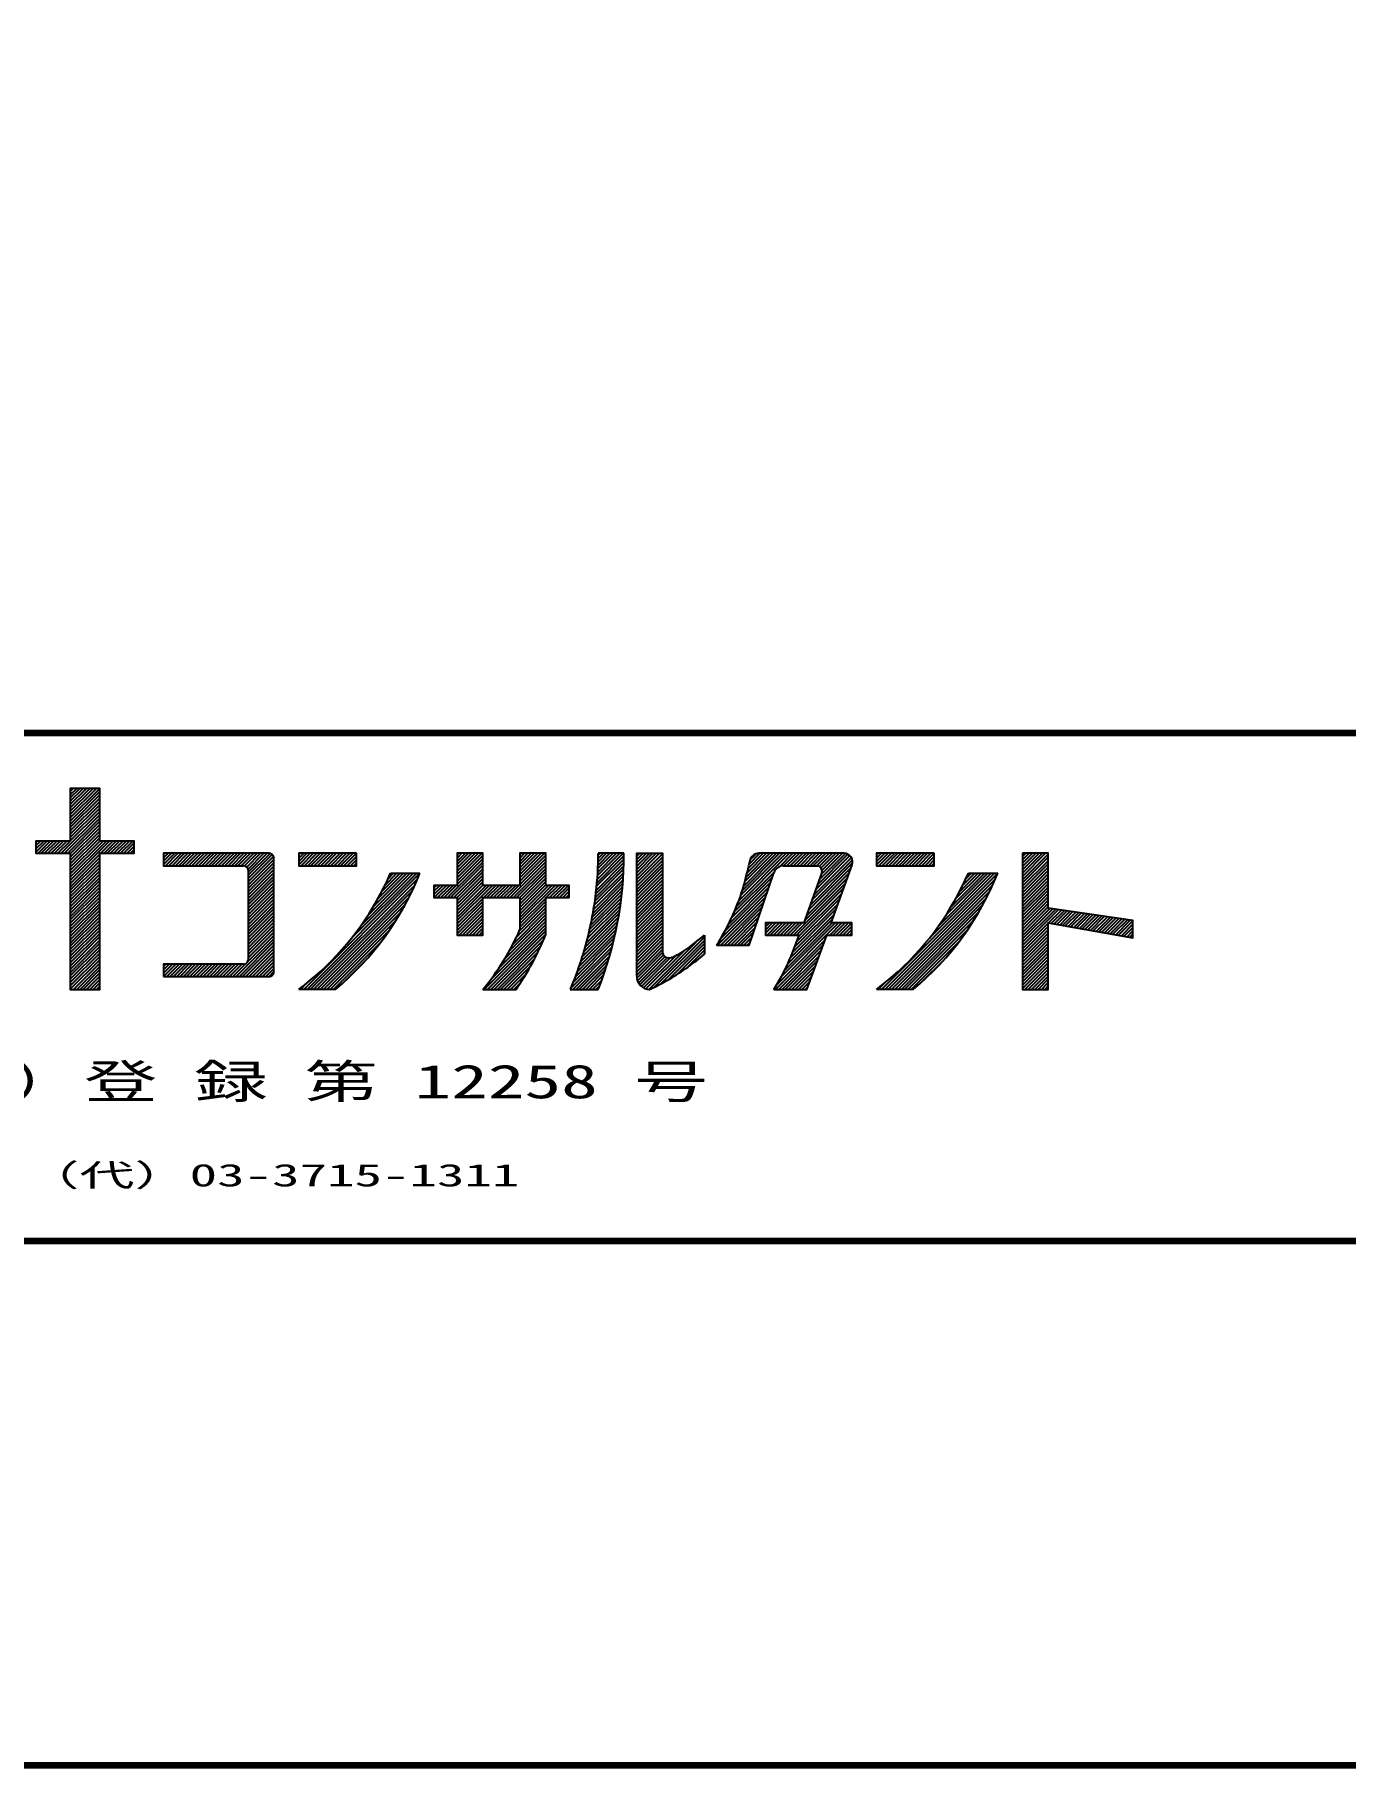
# Model space of a CAD drawing. Header units: millimetres. Extents: x 8300 to 125598, y -10383 to 40000.
# Drawn here: x 113522 to 115209, y -1549 to 679 of the extents above; entities that cross this region are included whole.
import ezdxf
from ezdxf.enums import TextEntityAlignment as Align

# ---------------------------------------------------------------- set-up
doc = ezdxf.new("R2010")
doc.units = ezdxf.units.MM
doc.header["$LTSCALE"] = 300
doc.layers.add('K他0_その他－１', color=7, linetype='CONTINUOUS')
doc.styles.add('MS Gothic2', font='msgothic.ttc', dxfattribs={"width": 0.8})

# ---------------------------------------------------------------- blocks, each defined once
blk = doc.blocks.new('ZGroup317', base_point=(112982.4, 7361.5))
at = {"layer": 'K他0_その他－１', "color": 150, "linetype": 'Continuous', "lineweight": -3}
for p, q in [((101087.2, -219.6), (125147.5, -219.6)), ((113568.2, -329.2), (113606.1, -291.3)), ((113568.2, -324.9), (113601.8, -291.3)), ((113568.2, -320.7), (113597.6, -291.3)), ((113568.2, -316.5), (113593.4, -291.3)), ((113568.2, -312.2), (113589.1, -291.3)), ((113568.2, -308), (113584.9, -291.3)), ((113568.2, -303.7), (113580.6, -291.3)), ((113568.2, -299.5), (113576.4, -291.3)), ((113568.2, -295.2), (113572.1, -291.3)), ((113568.2, -333.4), (113606.1, -295.5)), ((113568.2, -337.7), (113606.1, -299.8)), ((113568.2, -341.9), (113606.1, -304)), ((113568.2, -346.1), (113606.1, -308.3)), ((113556.4, -374.9), (113606.1, -325.2)), ((113560.6, -374.9), (113606.1, -329.5)), ((113564.9, -374.9), (113606.1, -333.7)), ((113568.2, -350.4), (113606.1, -312.5)), ((113568.2, -354.6), (113606.1, -316.8)), ((113568.2, -358.9), (113606.1, -321)), ((113568.2, -375.8), (113606.1, -338)), ((113568.2, -380.1), (113606.1, -342.2)), ((113568.2, -384.3), (113606.1, -346.5)), ((113568.2, -388.6), (113606.1, -350.7)), ((113568.2, -392.8), (113606.1, -354.9)), ((113524, -373.4), (113538.2, -359.2)), ((113524, -369.2), (113534, -359.2)), ((113524, -364.9), (113529.7, -359.2)), ((113524, -360.7), (113525.5, -359.2)), ((113526.7, -374.9), (113542.4, -359.2)), ((113530.9, -374.9), (113546.7, -359.2)), ((113535.2, -374.9), (113550.9, -359.2)), ((113539.4, -374.9), (113555.2, -359.2)), ((113543.7, -374.9), (113559.4, -359.2)), ((113547.9, -374.9), (113563.7, -359.2)), ((113552.2, -374.9), (113567.9, -359.2)), ((113568.2, -397.1), (113606.1, -359.2)), ((113568.2, -401.3), (113610.3, -359.2)), ((113568.2, -405.5), (113614.6, -359.2)), ((113568.2, -409.8), (113618.8, -359.2)), ((113568.2, -414), (113606.1, -376.2)), ((113607.3, -374.9), (113623.1, -359.2)), ((113611.6, -374.9), (113627.3, -359.2)), ((113615.8, -374.9), (113631.5, -359.2)), ((113620, -374.9), (113635.8, -359.2)), ((113624.3, -374.9), (113640, -359.2)), ((113628.5, -374.9), (113644.3, -359.2)), ((113632.8, -374.9), (113648.5, -359.2)), ((113637, -374.9), (113650.3, -361.6)), ((113641.3, -374.9), (113650.3, -365.8)), ((113645.5, -374.9), (113650.3, -370.1)), ((113649.7, -374.9), (113650.3, -374.3)), ((113688.2, -389.3), (113702.6, -374.9)), ((113688.2, -385.1), (113698.3, -374.9)), ((113688.2, -380.8), (113694.1, -374.9)), ((113688.2, -376.6), (113689.9, -374.9)), ((113690.7, -391.1), (113706.8, -374.9)), ((113695, -391.1), (113711.1, -374.9)), ((113699.2, -391.1), (113715.3, -374.9)), ((113703.4, -391.1), (113719.6, -374.9)), ((113707.7, -391.1), (113723.8, -374.9)), ((113711.9, -391.1), (113728, -374.9)), ((113716.2, -391.1), (113732.3, -374.9)), ((113720.4, -391.1), (113736.5, -374.9)), ((113724.6, -391.1), (113740.8, -374.9)), ((113728.9, -391.1), (113745, -374.9)), ((113733.1, -391.1), (113749.3, -374.9)), ((113737.4, -391.1), (113753.5, -374.9)), ((113741.6, -391.1), (113757.7, -374.9)), ((113745.9, -391.1), (113762, -374.9)), ((113750.1, -391.1), (113766.2, -374.9)), ((113754.3, -391.1), (113770.5, -374.9)), ((113758.6, -391.1), (113774.7, -374.9)), ((113762.8, -391.1), (113779, -374.9)), ((113767.1, -391.1), (113783.2, -374.9)), ((113771.3, -391.1), (113787.4, -374.9)), ((113775.6, -391.1), (113791.7, -374.9)), ((113779.8, -391.1), (113795.9, -374.9)), ((113784, -391.1), (113800.2, -374.9)), ((113788.3, -391.1), (113804.4, -374.9)), ((113792.4, -391.2), (113808.7, -374.9)), ((113795.2, -392.6), (113812.9, -374.9)), ((113796.9, -395.2), (113817.1, -374.9)), ((113797.3, -399), (113821.4, -374.9)), ((113797.3, -403.2), (113825.5, -375.1)), ((113797.3, -407.5), (113828.2, -376.6)), ((113862.2, -389.8), (113877.1, -374.9)), ((113862.2, -385.5), (113872.8, -374.9)), ((113862.2, -381.3), (113868.6, -374.9)), ((113862.2, -377.1), (113864.3, -374.9)), ((113865.2, -391.1), (113881.3, -374.9)), ((113869.4, -391.1), (113885.6, -374.9)), ((113873.7, -391.1), (113889.8, -374.9)), ((113877.9, -391.1), (113894, -374.9)), ((113882.2, -391.1), (113898.3, -374.9)), ((113886.4, -391.1), (113902.5, -374.9)), ((113890.7, -391.1), (113906.8, -374.9)), ((113894.9, -391.1), (113911, -374.9)), ((113899.1, -391.1), (113915.3, -374.9)), ((113903.4, -391.1), (113919.5, -374.9)), ((113907.6, -391.1), (113923.7, -374.9)), ((113911.9, -391.1), (113928, -374.9)), ((113916.1, -391.1), (113932.2, -374.9)), ((113920.3, -391.1), (113936.5, -374.9)), ((114066.2, -406.5), (114097.8, -374.9)), ((114066.2, -402.2), (114093.5, -374.9)), ((114066.2, -398), (114089.3, -374.9)), ((114066.2, -393.7), (114085, -374.9)), ((114066.2, -389.5), (114080.8, -374.9)), ((114066.2, -385.3), (114076.6, -374.9)), ((114066.2, -381), (114072.3, -374.9)), ((114066.2, -376.8), (114068.1, -374.9)), ((114066.2, -410.7), (114099.2, -377.7)), ((114146.8, -406.5), (114178.4, -374.9)), ((114146.8, -402.2), (114174.1, -374.9)), ((114146.8, -398), (114169.9, -374.9)), ((114146.8, -393.7), (114165.7, -374.9)), ((114146.8, -389.5), (114161.4, -374.9)), ((114146.8, -385.3), (114157.2, -374.9)), ((114146.8, -381), (114152.9, -374.9)), ((114146.8, -376.8), (114148.7, -374.9)), ((114146.8, -410.7), (114180.2, -377.3)), ((114246.1, -412.8), (114280.7, -378.1)), ((114246.5, -408.1), (114279.7, -374.9)), ((114246.8, -403.6), (114275.4, -374.9)), ((114247.1, -399.1), (114271.2, -374.9)), ((114247.3, -394.6), (114266.9, -374.9)), ((114247.5, -390.2), (114262.7, -374.9)), ((114247.6, -385.8), (114258.4, -374.9)), ((114247.7, -377.2), (114250, -374.9)), ((114247.7, -381.5), (114254.2, -374.9)), ((114280.7, -374.9), (114247.7, -374.9)), ((114297.2, -378.8), (114301.1, -374.9)), ((114297.2, -383.1), (114305.4, -374.9)), ((114297.2, -387.3), (114309.6, -374.9)), ((114297.2, -391.6), (114313.9, -374.9)), ((114297.2, -395.8), (114318.1, -374.9)), ((114297.2, -400), (114322.3, -374.9)), ((114297.2, -404.3), (114326.6, -374.9)), ((114297.2, -408.5), (114330.2, -375.5)), ((114425.8, -443), (114493.9, -374.9)), ((114428.5, -436.1), (114489.6, -374.9)), ((114430.9, -429.4), (114485.4, -374.9)), ((114433.1, -423), (114481.1, -374.9)), ((114434.9, -417), (114476.9, -374.9)), ((114436.4, -411.2), (114472.7, -374.9)), ((114437.9, -405.5), (114468.4, -374.9)), ((114439.2, -399.9), (114464.2, -374.9)), ((114440.5, -394.4), (114459.9, -374.9)), ((114441.7, -388.9), (114455.7, -374.9)), ((114443, -383.4), (114450.9, -375.5)), ((114563.8, -374.9), (114454.3, -374.9)), ((114480.8, -392.3), (114498.1, -374.9)), ((114486.2, -391.1), (114502.4, -374.9)), ((114490.5, -391.1), (114506.6, -374.9)), ((114494.7, -391.1), (114510.8, -374.9)), ((114499, -391.1), (114515.1, -374.9)), ((114503.2, -391.1), (114519.3, -374.9)), ((114507.4, -391.1), (114523.6, -374.9)), ((114511.7, -391.1), (114527.8, -374.9)), ((114515.9, -391.1), (114532.1, -374.9)), ((114520.2, -391.1), (114536.3, -374.9)), ((114524.4, -391.1), (114540.5, -374.9)), ((114527.3, -422.1), (114571.5, -377.9)), ((114528.7, -391.1), (114544.8, -374.9)), ((114529.7, -415.5), (114569, -376.2)), ((114532, -408.9), (114565.8, -375.1)), ((114532.1, -391.9), (114549, -374.9)), ((114534.3, -393.9), (114553.3, -374.9)), ((114534.4, -402.3), (114561.8, -374.9)), ((114535.6, -396.9), (114557.5, -374.9)), ((114605.8, -389.8), (114620.7, -374.9)), ((114605.8, -385.5), (114616.5, -374.9)), ((114605.8, -381.3), (114612.2, -374.9)), ((114605.8, -377.1), (114608, -374.9)), ((114608.8, -391.1), (114624.9, -374.9)), ((114613.1, -391.1), (114629.2, -374.9)), ((114617.3, -391.1), (114633.4, -374.9)), ((114621.5, -391.1), (114637.7, -374.9)), ((114625.8, -391.1), (114641.9, -374.9)), ((114630, -391.1), (114646.2, -374.9)), ((114634.3, -391.1), (114650.4, -374.9)), ((114638.5, -391.1), (114654.6, -374.9)), ((114642.8, -391.1), (114658.9, -374.9)), ((114647, -391.1), (114663.1, -374.9)), ((114651.2, -391.1), (114667.4, -374.9)), ((114655.5, -391.1), (114671.6, -374.9)), ((114659.7, -391.1), (114675.8, -374.9)), ((114664, -391.1), (114680.1, -374.9)), ((114793.7, -379.2), (114798, -374.9)), ((114793.7, -383.4), (114802.2, -374.9)), ((114793.7, -387.7), (114806.5, -374.9)), ((114793.7, -391.9), (114810.7, -374.9)), ((114793.7, -396.1), (114814.9, -374.9)), ((114793.7, -400.4), (114819.2, -374.9)), ((114793.7, -404.6), (114823.4, -374.9)), ((114793.7, -408.9), (114826.7, -375.9)), ((113568.2, -418.3), (113606.1, -380.4)), ((113568.2, -422.5), (113606.1, -384.6)), ((113568.2, -426.8), (113606.1, -388.9)), ((113568.2, -431), (113606.1, -393.1)), ((113568.2, -435.2), (113606.1, -397.4)), ((113797.3, -411.7), (113829.9, -379.1)), ((113797.3, -416), (113830.3, -383)), ((113797.3, -420.2), (113830.3, -387.2)), ((113797.3, -424.4), (113830.3, -391.4)), ((113797.3, -428.7), (113830.3, -395.7)), ((113797.3, -397.1), (113797.3, -511.4)), ((113797.3, -432.9), (113830.3, -399.9)), ((113830.3, -527.2), (113830.3, -381.3)), ((113868.7, -550.1), (114018.2, -400.5)), ((113924.6, -391.1), (113936.5, -379.2)), ((113928.8, -391.1), (113936.5, -383.4)), ((113929, -485.5), (114014, -400.4)), ((113933.1, -391.1), (113936.5, -387.7)), ((113942.1, -468.1), (114009.8, -400.4)), ((113951.1, -454.9), (114005.6, -400.4)), ((113958.1, -443.6), (114001.3, -400.4)), ((113963.9, -433.6), (113997.1, -400.4)), ((113968.9, -424.3), (113992.8, -400.4)), ((113973.3, -415.8), (113988.6, -400.4)), ((113977.1, -407.7), (113984.3, -400.4)), ((113980.3, -400.4), (114018.2, -400.4)), ((114053.5, -431.9), (114099.2, -386.2)), ((114057.7, -431.9), (114099.2, -390.4)), ((114062, -431.9), (114099.2, -394.7)), ((114066.2, -415), (114099.2, -382)), ((114066.2, -431.9), (114099.2, -398.9)), ((114134.1, -431.9), (114180.2, -385.8)), ((114138.4, -431.9), (114180.2, -390.1)), ((114142.6, -431.9), (114180.2, -394.3)), ((114146.8, -415), (114180.2, -381.6)), ((114146.8, -431.9), (114180.2, -398.5)), ((114243.3, -436.7), (114280.1, -399.9)), ((114244, -431.8), (114280.3, -395.5)), ((114244.6, -426.9), (114280.5, -391.1)), ((114245.2, -422.2), (114280.6, -386.7)), ((114245.6, -417.4), (114280.7, -382.4)), ((114297.2, -412.8), (114330.2, -379.8)), ((114297.2, -417), (114330.2, -384)), ((114297.2, -421.3), (114330.2, -388.3)), ((114297.2, -425.5), (114330.2, -392.5)), ((114297.2, -429.7), (114330.2, -396.7)), ((114422.7, -450.3), (114474.4, -398.7)), ((114442.7, -384.3), (114441.2, -391.1)), ((114486.2, -391.1), (114529.3, -391.1)), ((114515.5, -455.2), (114570.7, -399.9)), ((114517.8, -448.6), (114573.1, -393.2)), ((114520.2, -441.9), (114575, -387.2)), ((114522.6, -435.3), (114574.7, -383.2)), ((114524.9, -428.7), (114573.4, -380.3)), ((114612.3, -550.1), (114761.8, -400.6)), ((114668.2, -391.1), (114680.1, -379.2)), ((114672.5, -391.1), (114680.1, -383.4)), ((114672.6, -485.5), (114757.7, -400.4)), ((114676.7, -391.1), (114680.1, -387.7)), ((114685.8, -468.1), (114753.4, -400.4)), ((114694.7, -454.9), (114749.2, -400.4)), ((114701.8, -443.6), (114745, -400.4)), ((114707.6, -433.6), (114740.7, -400.4)), ((114712.6, -424.3), (114736.5, -400.4)), ((114716.9, -415.8), (114732.2, -400.4)), ((114720.7, -407.7), (114728, -400.4)), ((114724, -400.4), (114761.8, -400.4)), ((114793.7, -413.1), (114826.7, -380.1)), ((114793.7, -417.4), (114826.7, -384.4)), ((114793.7, -421.6), (114826.7, -388.6)), ((114793.7, -425.8), (114826.7, -392.8)), ((114793.7, -430.1), (114826.7, -397.1)), ((113568.2, -439.5), (113606.1, -401.6)), ((113568.2, -443.7), (113606.1, -405.9)), ((113568.2, -448), (113606.1, -410.1)), ((113568.2, -452.2), (113606.1, -414.3)), ((113568.2, -456.5), (113606.1, -418.6)), ((113568.2, -460.7), (113606.1, -422.8)), ((113797.3, -437.2), (113830.3, -404.2)), ((113797.3, -441.4), (113830.3, -408.4)), ((113797.3, -445.7), (113830.3, -412.7)), ((113797.3, -449.9), (113830.3, -416.9)), ((113797.3, -454.1), (113830.3, -421.1)), ((113872.9, -550.1), (114015.2, -407.7)), ((113877.1, -550.1), (114011.9, -415.3)), ((113881.4, -550.1), (114008.3, -423.2)), ((114036.2, -428), (114048, -416.2)), ((114036.2, -423.7), (114043.8, -416.2)), ((114036.2, -419.5), (114039.5, -416.2)), ((114036.5, -431.9), (114052.3, -416.2)), ((114040.8, -431.9), (114056.5, -416.2)), ((114045, -431.9), (114060.8, -416.2)), ((114049.3, -431.9), (114065, -416.2)), ((114066.2, -436.2), (114099.2, -403.2)), ((114066.2, -440.4), (114099.2, -407.4)), ((114066.2, -444.7), (114099.2, -411.7)), ((114066.2, -448.9), (114099.2, -415.9)), ((114066.2, -461.6), (114111.7, -416.2)), ((114066.2, -457.4), (114107.4, -416.2)), ((114066.2, -453.1), (114103.2, -416.2)), ((114100.2, -431.9), (114115.9, -416.2)), ((114104.4, -431.9), (114120.2, -416.2)), ((114108.7, -431.9), (114124.4, -416.2)), ((114112.9, -431.9), (114128.6, -416.2)), ((114117.1, -431.9), (114132.9, -416.2)), ((114121.4, -431.9), (114137.1, -416.2)), ((114125.6, -431.9), (114141.4, -416.2)), ((114129.9, -431.9), (114145.6, -416.2)), ((114146.8, -436.2), (114180.2, -402.8)), ((114146.8, -440.4), (114180.2, -407)), ((114146.8, -444.7), (114180.2, -411.3)), ((114146.8, -448.9), (114180.2, -415.5)), ((114146.8, -453.1), (114183.8, -416.2)), ((114146.8, -457.4), (114188, -416.2)), ((114146.8, -461.6), (114192.3, -416.2)), ((114180.8, -431.9), (114196.5, -416.2)), ((114185, -431.9), (114200.8, -416.2)), ((114189.3, -431.9), (114205, -416.2)), ((114193.5, -431.9), (114209.3, -416.2)), ((114197.7, -431.9), (114210.2, -419.5)), ((114238.9, -462.3), (114278.4, -422.8)), ((114240, -457), (114278.8, -418.2)), ((114240.9, -451.8), (114279.2, -413.5)), ((114241.8, -446.7), (114279.6, -408.9)), ((114242.6, -441.7), (114279.9, -404.4)), ((114297.2, -434), (114330.2, -401)), ((114297.2, -438.2), (114330.2, -405.2)), ((114297.2, -442.5), (114330.2, -409.5)), ((114297.2, -446.7), (114330.2, -413.7)), ((114297.2, -451), (114330.2, -418)), ((114297.2, -455.2), (114330.2, -422.2)), ((114410.5, -475.3), (114467.7, -418.1)), ((114415.2, -466.4), (114469.9, -411.7)), ((114419.2, -458.1), (114472.1, -405.2)), ((114498.8, -480.3), (114565.9, -413.2)), ((114503, -480.3), (114563.5, -419.8)), ((114513.1, -461.8), (114568.3, -406.5)), ((114616.5, -550.1), (114758.8, -407.8)), ((114620.8, -550.1), (114755.5, -415.3)), ((114625, -550.1), (114751.9, -423.2)), ((114793.7, -434.3), (114826.7, -401.3)), ((114793.7, -438.6), (114826.7, -405.6)), ((114793.7, -442.8), (114826.7, -409.8)), ((114793.7, -447.1), (114826.7, -414.1)), ((114793.7, -451.3), (114826.7, -418.3)), ((114793.7, -455.5), (114826.7, -422.5)), ((113568.2, -464.9), (113606.1, -427.1)), ((113568.2, -469.2), (113606.1, -431.3)), ((113568.2, -473.4), (113606.1, -435.6)), ((113568.2, -477.7), (113606.1, -439.8)), ((113568.2, -481.9), (113606.1, -444)), ((113797.3, -458.4), (113830.3, -425.4)), ((113797.3, -462.6), (113830.3, -429.6)), ((113797.3, -466.9), (113830.3, -433.9)), ((113797.3, -471.1), (113830.3, -438.1)), ((113797.3, -475.4), (113830.3, -442.4)), ((113885.6, -550.1), (114004.2, -431.5)), ((113889.9, -550.1), (113999.5, -440.5)), ((114066.2, -465.9), (114099.2, -432.9)), ((114066.2, -470.1), (114099.2, -437.1)), ((114066.2, -474.4), (114099.2, -441.4)), ((114142.2, -483.2), (114180.2, -445.2)), ((114145.9, -475.3), (114180.2, -441)), ((114146.8, -431.9), (114146.8, -473.2)), ((114146.8, -465.9), (114180.2, -432.5)), ((114146.8, -470.1), (114180.2, -436.7)), ((114202, -431.9), (114210.2, -423.7)), ((114206.2, -431.9), (114210.2, -427.9)), ((114234, -484.3), (114276.1, -442.1)), ((114235.3, -478.6), (114276.8, -437.2)), ((114236.6, -473.1), (114277.4, -432.4)), ((114237.8, -467.7), (114277.9, -427.6)), ((114297.2, -459.4), (114330.2, -426.4)), ((114297.2, -463.7), (114330.2, -430.7)), ((114297.2, -467.9), (114330.2, -434.9)), ((114297.2, -472.2), (114330.2, -439.2)), ((114297.2, -476.4), (114330.2, -443.4)), ((114401.2, -493.1), (114463.2, -431)), ((114404.8, -485.2), (114465.4, -424.6)), ((114405.4, -493.1), (114461, -437.5)), ((114409.7, -493.1), (114458.8, -443.9)), ((114500.8, -495.3), (114556.3, -439.8)), ((114503.3, -488.6), (114558.7, -433.1)), ((114505.5, -482.1), (114561.1, -426.5)), ((114629.3, -550.1), (114747.7, -431.6)), ((114633.5, -550.1), (114743, -440.5)), ((114793.7, -459.8), (114826.7, -426.8)), ((114793.7, -464), (114826.7, -431)), ((114793.7, -468.3), (114826.7, -435.3)), ((114793.7, -472.5), (114826.7, -439.5)), ((114793.7, -476.8), (114826.7, -443.8)), ((113568.2, -486.2), (113606.1, -448.3)), ((113568.2, -490.4), (113606.1, -452.5)), ((113568.2, -494.6), (113606.1, -456.8)), ((113568.2, -498.9), (113606.1, -461)), ((113568.2, -503.1), (113606.1, -465.3)), ((113797.3, -479.6), (113830.3, -446.6)), ((113797.3, -483.8), (113830.3, -450.8)), ((113797.3, -488.1), (113830.3, -455.1)), ((113797.3, -492.3), (113830.3, -459.3)), ((113797.3, -496.6), (113830.3, -463.6)), ((113894.1, -550.1), (113994, -450.2)), ((113898.4, -550.1), (113987.5, -460.9)), ((114066.2, -478.6), (114099.2, -445.6)), ((114068.8, -480.3), (114099.2, -449.8)), ((114073, -480.3), (114099.2, -454.1)), ((114077.2, -480.3), (114099.2, -458.3)), ((114081.5, -480.3), (114099.2, -462.6)), ((114085.7, -480.3), (114099.2, -466.8)), ((114109.3, -537.3), (114180.2, -466.4)), ((114119.7, -522.7), (114180.2, -462.2)), ((114127.2, -511), (114180.2, -457.9)), ((114133.1, -500.8), (114180.2, -453.7)), ((114138, -491.7), (114180.2, -449.5)), ((114225.3, -514.1), (114271.8, -467.6)), ((114227.3, -507.9), (114272.8, -462.4)), ((114229.2, -501.8), (114273.7, -457.2)), ((114230.9, -495.8), (114274.6, -452.1)), ((114232.5, -490), (114275.4, -447.1)), ((114297.2, -480.7), (114330.2, -447.7)), ((114297.2, -484.9), (114330.2, -451.9)), ((114297.2, -489.1), (114330.2, -456.1)), ((114297.2, -493.4), (114330.2, -460.4)), ((114297.2, -497.6), (114330.2, -464.6)), ((114413.9, -493.1), (114456.6, -450.4)), ((114418.2, -493.1), (114454.4, -456.8)), ((114422.4, -493.1), (114452.2, -463.3)), ((114463, -465.2), (114463.6, -464.6)), ((114463, -469.5), (114467.9, -464.6)), ((114463, -473.7), (114472.1, -464.6)), ((114463, -477.9), (114476.4, -464.6)), ((114464.9, -480.3), (114480.6, -464.6)), ((114469.1, -480.3), (114484.9, -464.6)), ((114473.3, -480.3), (114489.1, -464.6)), ((114477.4, -544.2), (114557, -464.6)), ((114477.6, -480.3), (114493.3, -464.6)), ((114481.8, -480.3), (114497.6, -464.6)), ((114482.8, -534.5), (114552.7, -464.6)), ((114486.1, -480.3), (114501.8, -464.6)), ((114487.4, -525.6), (114548.5, -464.6)), ((114490.3, -480.3), (114506.1, -464.6)), ((114491.4, -517.4), (114549.1, -459.7)), ((114494.6, -480.3), (114510.3, -464.6)), ((114494.9, -509.6), (114551.5, -453.1)), ((114498, -502.3), (114553.9, -446.4)), ((114545.5, -480.3), (114561.2, -464.6)), ((114549.7, -480.3), (114565.5, -464.6)), ((114554, -480.3), (114569.7, -464.6)), ((114558.2, -480.3), (114574, -464.6)), ((114637.8, -550.1), (114737.6, -450.2)), ((114642, -550.1), (114731.1, -461)), ((114793.7, -481), (114829, -445.8)), ((114793.7, -485.2), (114832.7, -446.3)), ((114793.7, -489.5), (114836.4, -446.8)), ((114793.7, -493.7), (114840.1, -447.4)), ((114793.7, -498), (114826.7, -465)), ((114827.1, -464.6), (114843.8, -447.9)), ((114830.7, -465.3), (114847.5, -448.4)), ((114834.3, -465.9), (114851.2, -449)), ((114837.9, -466.5), (114854.9, -449.5)), ((114841.5, -467.2), (114858.6, -450)), ((114845.1, -467.8), (114862.3, -450.6)), ((114848.7, -468.4), (114866.1, -451.1)), ((114852.4, -469), (114869.8, -451.6)), ((114856, -469.7), (114873.5, -452.2)), ((114859.6, -470.3), (114877.2, -452.7)), ((114863.2, -470.9), (114880.9, -453.2)), ((114866.8, -471.6), (114884.6, -453.8)), ((114870.4, -472.2), (114888.3, -454.3)), ((114874, -472.8), (114892, -454.9)), ((114877.6, -473.5), (114895.7, -455.4)), ((114881.2, -474.1), (114899.4, -455.9)), ((114884.8, -474.7), (114903.1, -456.5)), ((114888.5, -475.4), (114906.8, -457)), ((114892.1, -476), (114910.5, -457.5)), ((114895.7, -476.6), (114914.2, -458.1)), ((114899.3, -477.3), (114918, -458.6)), ((114902.9, -477.9), (114921.7, -459.1)), ((114906.5, -478.5), (114925.4, -459.7)), ((114910.1, -479.2), (114929.1, -460.2)), ((114913.7, -479.8), (114932.8, -460.7)), ((114917.3, -480.4), (114935.8, -461.9)), ((114920.9, -481.1), (114935.8, -466.2)), ((113568.2, -507.4), (113606.1, -469.5)), ((113568.2, -511.6), (113606.1, -473.7)), ((113568.2, -515.9), (113606.1, -478)), ((113568.2, -520.1), (113606.1, -482.2)), ((113568.2, -524.3), (113606.1, -486.5)), ((113781.6, -533.6), (113830.3, -484.8)), ((113785.8, -533.6), (113830.3, -489)), ((113796.7, -514.1), (113830.3, -480.5)), ((113797.3, -500.8), (113830.3, -467.8)), ((113797.3, -505.1), (113830.3, -472.1)), ((113797.3, -509.3), (113830.3, -476.3)), ((113902.6, -550.1), (113979.5, -473.2)), ((113906.8, -550.1), (113968.5, -488.4)), ((114090, -480.3), (114099.2, -471.1)), ((114094.2, -480.3), (114099.2, -475.3)), ((114098.5, -480.3), (114099.2, -479.5)), ((114100.8, -550.1), (114180.2, -470.7)), ((114105.1, -550.1), (114180.2, -474.9)), ((114109.3, -550.1), (114180.2, -479.2)), ((114113.6, -550.1), (114177.3, -486.4)), ((114215.6, -540.9), (114267, -489.4)), ((114218.3, -533.9), (114268.3, -483.8)), ((114220.8, -527.1), (114269.6, -478.4)), ((114223.2, -520.5), (114270.7, -473)), ((114297.2, -501.9), (114330.2, -468.9)), ((114297.2, -506.1), (114330.2, -473.1)), ((114297.2, -510.4), (114330.2, -477.4)), ((114297.2, -514.6), (114330.2, -481.6)), ((114297.2, -518.8), (114330.2, -485.8)), ((114312.7, -550), (114373.7, -489.1)), ((114319.8, -547.2), (114384.2, -482.8)), ((114328.4, -542.9), (114384.2, -487)), ((114384.2, -480.3), (114384.2, -504.7)), ((114426.7, -493.1), (114450, -469.8)), ((114430.9, -493.1), (114447.8, -476.2)), ((114435.1, -493.1), (114445.5, -482.7)), ((114439.4, -493.1), (114443.3, -489.1)), ((114475.7, -550.1), (114539.6, -486.2)), ((114562.4, -480.3), (114574, -468.8)), ((114566.7, -480.3), (114574, -473)), ((114570.9, -480.3), (114574, -477.3)), ((114646.2, -550.1), (114723, -473.3)), ((114650.5, -550.1), (114712, -488.5)), ((114793.7, -502.2), (114826.7, -469.2)), ((114793.7, -506.5), (114826.7, -473.5)), ((114793.7, -510.7), (114826.7, -477.7)), ((114793.7, -514.9), (114826.7, -481.9)), ((114793.7, -519.2), (114826.7, -486.2)), ((114924.6, -481.7), (114935.8, -470.4)), ((114928.2, -482.3), (114935.8, -474.7)), ((114931.8, -483), (114935.8, -478.9)), ((114935.4, -483.6), (114935.8, -483.1)), ((113568.2, -528.6), (113606.1, -490.7)), ((113568.2, -532.8), (113606.1, -494.9)), ((113568.2, -537.1), (113606.1, -499.2)), ((113568.2, -541.3), (113606.1, -503.4)), ((113568.2, -545.6), (113606.1, -507.7)), ((113568.2, -549.8), (113606.1, -511.9)), ((113790, -533.6), (113830.3, -493.3)), ((113794.3, -533.6), (113830.3, -497.5)), ((113798.5, -533.6), (113830.3, -501.8)), ((113802.8, -533.6), (113830.3, -506)), ((113807, -533.6), (113830.3, -510.2)), ((114117.8, -550.1), (114173.9, -493.9)), ((114122, -550.1), (114170.2, -501.9)), ((114126.3, -550.1), (114165.9, -510.4)), ((114212.6, -548.1), (114265.6, -495.1)), ((114214.8, -550.1), (114264, -500.9)), ((114219.1, -550.1), (114262.4, -506.7)), ((114297.2, -523.1), (114330.2, -490.1)), ((114297.2, -527.3), (114330.2, -494.3)), ((114297.2, -531.6), (114330.2, -498.6)), ((114297.4, -535.7), (114330.3, -502.7)), ((114298.2, -539.1), (114331.5, -505.8)), ((114299.5, -542), (114333.6, -507.9)), ((114301.3, -544.4), (114336.5, -509.3)), ((114303.5, -546.5), (114340.8, -509.2)), ((114306.1, -548.2), (114347.3, -507)), ((114309.1, -549.4), (114358.5, -500)), ((114337.8, -537.6), (114384.2, -491.2)), ((114341.8, -508.8), (114344.1, -508.8)), ((114348.6, -531.1), (114384.2, -495.5)), ((114361.6, -522.4), (114384.2, -499.7)), ((114379.7, -508.5), (114384.2, -504)), ((114480, -550.1), (114537.1, -492.9)), ((114484.2, -550.1), (114534.7, -499.6)), ((114488.4, -550.1), (114532.2, -506.3)), ((114793.7, -523.4), (114826.7, -490.4)), ((114793.7, -527.7), (114826.7, -494.7)), ((114793.7, -531.9), (114826.7, -498.9)), ((114793.7, -536.2), (114826.7, -503.2)), ((114793.7, -540.4), (114826.7, -507.4)), ((114793.7, -544.6), (114826.7, -511.6)), ((113572.2, -550.1), (113606.1, -516.2)), ((113576.4, -550.1), (113606.1, -520.4)), ((113580.7, -550.1), (113606.1, -524.6)), ((113584.9, -550.1), (113606.1, -528.9)), ((113589.2, -550.1), (113606.1, -533.1)), ((113688.2, -533.6), (113704, -517.8)), ((113688.2, -529.3), (113699.7, -517.8)), ((113688.2, -525.1), (113695.5, -517.8)), ((113688.2, -520.8), (113691.2, -517.8)), ((113688.2, -533.6), (113824, -533.6)), ((113692.5, -533.6), (113708.2, -517.8)), ((113696.7, -533.6), (113712.5, -517.8)), ((113700.9, -533.6), (113716.7, -517.8)), ((113705.2, -533.6), (113720.9, -517.8)), ((113709.4, -533.6), (113725.2, -517.8)), ((113713.7, -533.6), (113729.4, -517.8)), ((113717.9, -533.6), (113733.7, -517.8)), ((113722.2, -533.6), (113737.9, -517.8)), ((113726.4, -533.6), (113742.1, -517.8)), ((113730.6, -533.6), (113746.4, -517.8)), ((113734.9, -533.6), (113750.6, -517.8)), ((113739.1, -533.6), (113754.9, -517.8)), ((113743.4, -533.6), (113759.1, -517.8)), ((113747.6, -533.6), (113763.4, -517.8)), ((113751.9, -533.6), (113767.6, -517.8)), ((113756.1, -533.6), (113771.8, -517.8)), ((113760.3, -533.6), (113776.1, -517.8)), ((113764.6, -533.6), (113780.3, -517.8)), ((113768.8, -533.6), (113784.6, -517.8)), ((113773.1, -533.6), (113788.8, -517.8)), ((113777.3, -533.6), (113793.7, -517.2)), ((113811.3, -533.6), (113830.3, -514.5)), ((113815.5, -533.6), (113830.3, -518.7)), ((113819.7, -533.6), (113830.3, -523)), ((113824, -533.6), (113830.3, -527.2)), ((113921.6, -539.5), (113947.8, -513.4)), ((114130.5, -550.1), (114161, -519.6)), ((114134.8, -550.1), (114155.2, -529.6)), ((114223.3, -550.1), (114260.6, -512.7)), ((114227.6, -550.1), (114258.8, -518.9)), ((114231.8, -550.1), (114256.7, -525.1)), ((114236, -550.1), (114254.6, -531.5)), ((114492.7, -550.1), (114529.8, -513)), ((114496.9, -550.1), (114527.3, -519.6)), ((114501.2, -550.1), (114524.9, -526.3)), ((114505.4, -550.1), (114522.5, -533)), ((114665.6, -539.2), (114691.1, -513.7)), ((114793.7, -548.9), (114826.7, -515.9)), ((114796.8, -550.1), (114826.7, -520.1)), ((114801, -550.1), (114826.7, -524.4)), ((114805.3, -550.1), (114826.7, -528.6)), ((114809.5, -550.1), (114826.7, -532.9)), ((113593.4, -550.1), (113606.1, -537.4)), ((113597.6, -550.1), (113606.1, -541.6)), ((113601.9, -550.1), (113606.1, -545.9)), ((113909.5, -550.1), (113862.2, -550.1)), ((113864.4, -550.1), (113873.1, -541.4)), ((114099.2, -550.1), (114142, -550.1)), ((114139, -550.1), (114148.1, -541)), ((114211.7, -550.1), (114247.7, -550.1)), ((114240.3, -550.1), (114252.2, -538.1)), ((114244.5, -550.1), (114249.7, -544.9)), ((114509.7, -550.1), (114520, -539.7)), ((114513.9, -550.1), (114517.6, -546.4)), ((114653.1, -550.1), (114605.8, -550.1)), ((114608.1, -550.1), (114616.8, -541.3)), ((114813.8, -550.1), (114826.7, -537.1)), ((114818, -550.1), (114826.7, -541.3)), ((114822.3, -550.1), (114826.7, -545.6)), ((114826.5, -550.1), (114826.7, -549.8))]:
    blk.add_line(p, q, dxfattribs=at)
for points in [[(100367.2, 16271.6), (125597.5, 16271.6), (125597.5, -1548.6), (100367.2, -1548.6)], [(125147.5, 15596.6), (101087.2, 15596.6), (101087.2, -873.6), (125147.5, -873.6)], [(113606.1, -359.2), (113606.1, -291.3), (113568.2, -291.3), (113568.2, -359.2), (113524, -359.2), (113524, -374.9), (113568.2, -374.9), (113568.2, -550.1), (113606.1, -550.1), (113606.1, -374.9), (113650.3, -374.9), (113650.3, -359.2)], [(113936.5, -374.9), (113862.2, -374.9), (113862.2, -391.1), (113936.5, -391.1)], [(114680.1, -374.9), (114605.8, -374.9), (114605.8, -391.1), (114680.1, -391.1)], [(114793.7, -374.9), (114793.7, -550.1), (114826.7, -550.1), (114826.7, -464.6), (114935.8, -483.7), (114935.8, -461.2), (114826.7, -445.4), (114826.7, -374.9)]]:
    blk.add_lwpolyline(points, close=True, dxfattribs=at)
for points in [[(113824, -374.9), (113688.2, -374.9), (113688.2, -391.1), (113791, -391.1)], [(114180.2, -479.2), (114180.2, -431.9), (114210.2, -431.9), (114210.2, -416.2), (114180.2, -416.2), (114180.2, -374.9), (114146.8, -374.9), (114146.8, -416.2), (114099.2, -416.2), (114099.2, -374.9), (114066.2, -374.9), (114066.2, -416.2), (114036.2, -416.2), (114036.2, -431.9), (114066.2, -431.9), (114066.2, -480.3), (114099.2, -480.3), (114099.2, -431.9), (114146.8, -431.9)], [(114297.2, -533.2), (114297.2, -374.9), (114330.2, -374.9), (114330.2, -500.9)], [(114400, -493.1), (114442, -493.1), (114473.8, -400.1)], [(114535.3, -399.7), (114512.1, -464.6), (114463, -464.6), (114463, -480.3), (114506.1, -480.3)], [(114473.8, -550.1), (114516.2, -550.1), (114541.7, -480.3), (114574, -480.3), (114574, -464.6), (114547.3, -464.6), (114574.3, -389.9)], [(113791, -517.8), (113688.2, -517.8), (113688.2, -533.6)]]:
    blk.add_lwpolyline(points, dxfattribs=at)
for centre, radius, start, end in [((113824, -381.3), 6.37, 359.9352, 89.9353), ((113804.8, -374.6), 442.9, 346.8347, 359.952), ((113804.6, -375.9), 476.1, 338.5419, 0.1151), ((114454.4, -386.9), 12, 90.4384, 167.4011), ((114563.9, -386.1), 11.1, 339.7974, 90.1878), ((113791, -397.4), 6.37, 3.3049, 90.0318), ((113637.1, -251.3), 374.2, 312.5791, 336.5067), ((113669.8, -261.5), 375.1, 309.7167, 338.2628), ((113925.4, -278), 528.1, 344.2859, 347.6416), ((114486.2, -404.1), 13.1, 90.0847, 161.9058), ((114528.9, -397.8), 6.75, 343.7208, 85.9263), ((114380.8, -251.3), 374.2, 312.5791, 336.5067), ((114413.4, -261.5), 375.1, 309.7167, 338.2628), ((114138.6, -326.6), 309.9, 327.5138, 342.2567), ((113852.7, -344.2), 321.2, 320.1383, 336.3208), ((113853.5, -348.6), 351.8, 325.0728, 338.2176), ((113811.7, -378.2), 435.4, 336.7499, 347.0937), ((114227.5, -302.1), 237.3, 299.4221, 311.3285), ((114193.6, -378.2), 328.7, 328.4736, 341.8982), ((113791, -511.4), 6.37, 270.0701, 0.0702), ((114338.5, -501.3), 8.24, 177.5323, 294.17), ((114178.4, -264.3), 316.5, 305.7393, 310.5762), ((113824, -527.2), 6.37, 270.0674, 0.0675), ((113462, -37.6), 650.3, 307.9871, 311.2018), ((114313.7, -533.6), 16.5, 178.6977, 270.0148), ((114193.2, -286.6), 289.8, 294.5816, 305.9313), ((114205.6, -37), 650.7, 307.9571, 311.1718)]:
    blk.add_arc(centre, radius, start, end, dxfattribs=at)
at = {"layer": 'K他0_その他－１', "color": 150, "lineweight": -3, "style": 'MS Gothic2'}
for s, height, width, p in [('一 級 建 築 士 事 務 所 （東 京）登 録 第 12258 号', 43.377, 1.599027, (113207.4, -703.3)), ('東京都目黒区中目黒3丁目1番33号\u3000TEL（代）03-3715-1311', 28.918, 1.797955, (113207.4, -812.3))]:
    blk.add_text(s, height=height, dxfattribs=dict(at, width=width)).set_placement(p, align=Align.BOTTOM_CENTER)
blk = doc.blocks.new('ZGroup344', base_point=(112982.4, 7361.3))
at = {"layer": 'K他0_その他－１', "color": 150, "linetype": 'Continuous', "lineweight": 90}
for p, q in [((101087.2, -219.8), (125147.5, -219.8)), ((101087.2, -873.8), (125147.5, -873.8)), ((125597.5, -1548.8), (100367.2, -1548.8))]:
    blk.add_line(p, q, dxfattribs=at)

msp = doc.modelspace()

# ---------------------------------------------------------------- block references
at = {"layer": 'K他0_その他－１', "linetype": 'Continuous', "lineweight": 5}
for name, p in [('ZGroup317', (112982.4, 7361.5)), ('ZGroup344', (112982.4, 7361.3))]:
    msp.add_blockref(name, p, dxfattribs=at)

doc.saveas('drawing.dxf')
